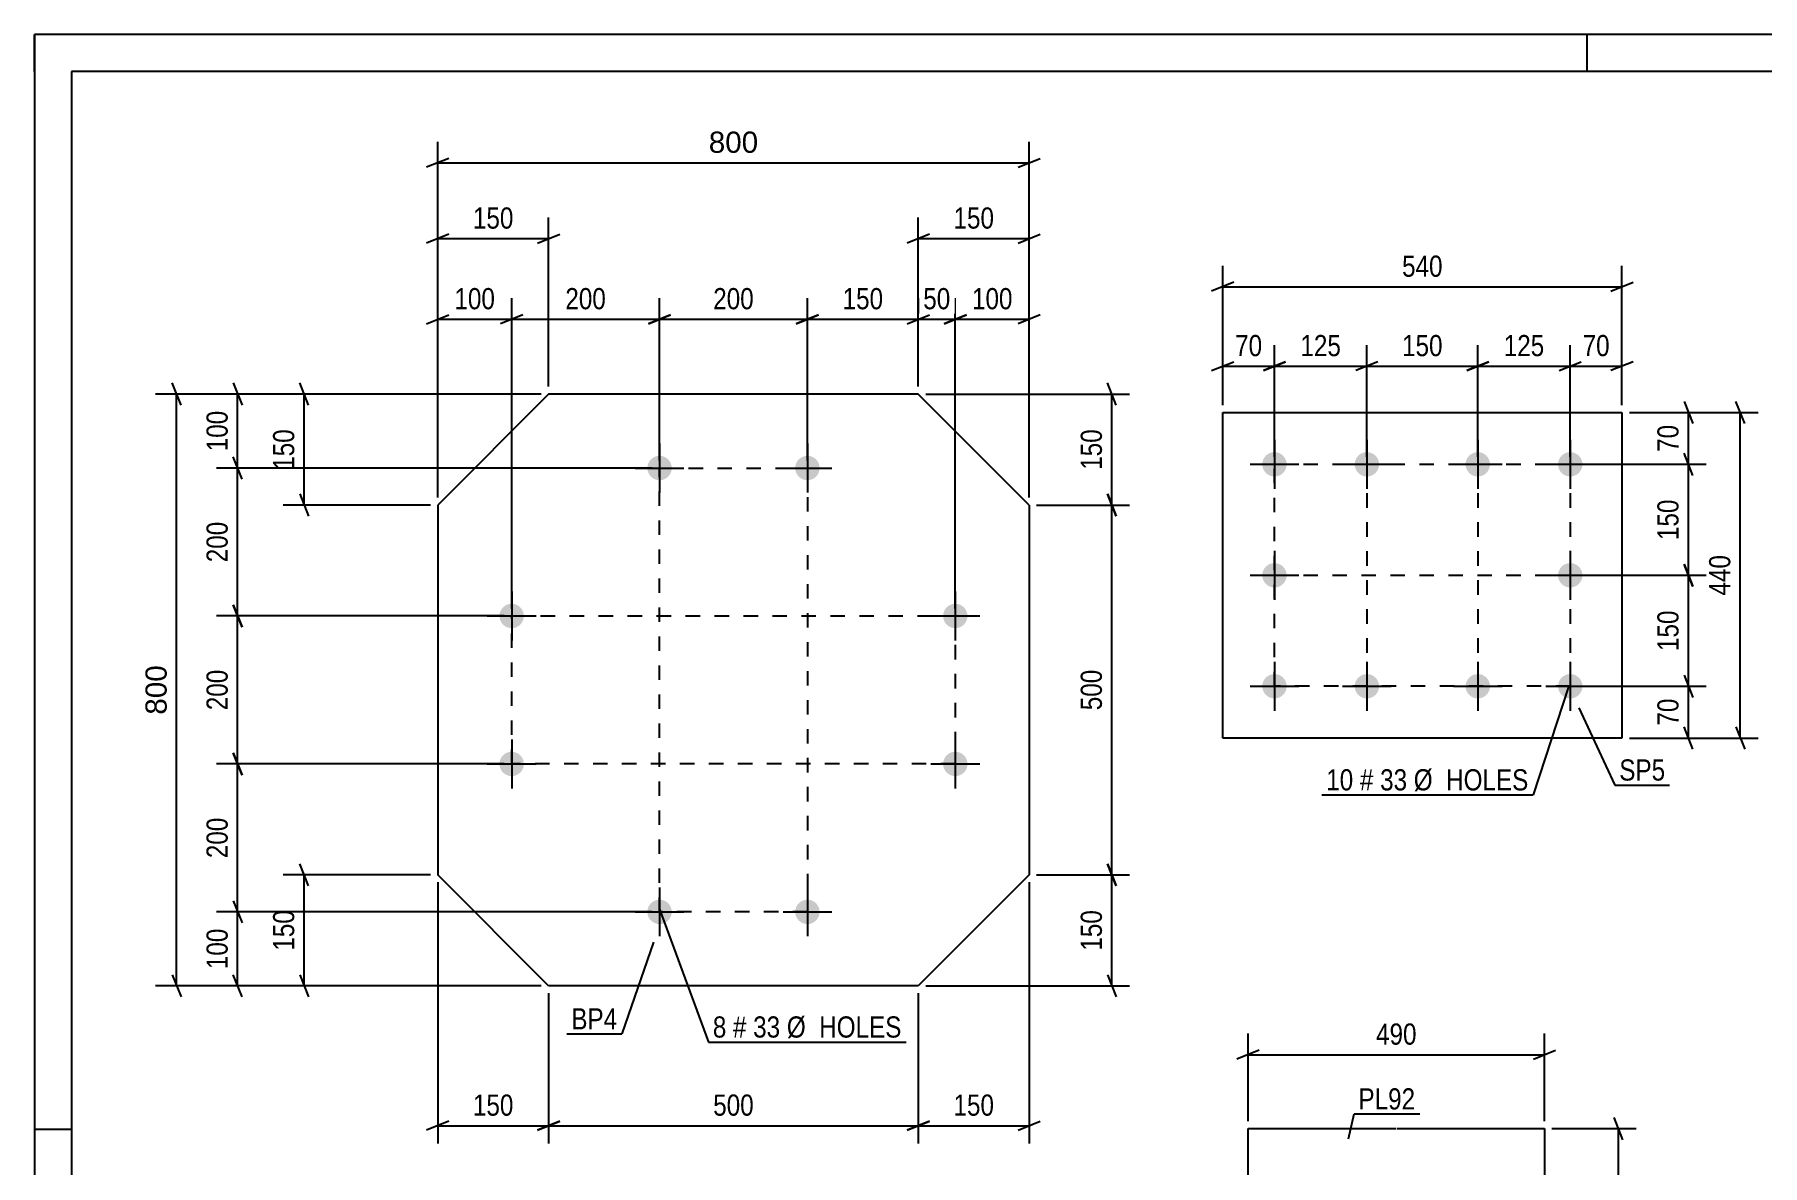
# Model space of a CAD drawing. Header units: millimetres. Extents: x 0 to 420, y 0 to 297.
# Drawn here: x 0 to 233.7, y 144.1 to 297 of the extents above; entities that cross this region are included whole.
import ezdxf

# ---------------------------------------------------------------- set-up
doc = ezdxf.new("R2010")
doc.units = ezdxf.units.MM
doc.linetypes.add('DXK_LINE_DOT2', pattern=[3.9198, 1.9599, -1.9599])
doc.styles.add('Arial', font='ARIAL.TTF', dxfattribs={"height": 0.2})
doc.styles.add('Arial Narrow', font='ARIALN.TTF', dxfattribs={"height": 0.2})

# ---------------------------------------------------------------- blocks, each defined once
blk = doc.blocks.new('Unknown-284877791-1132')
at = {"color": 5, "linetype": 'Continuous'}
for p, q in [((420, 297), (0, 297)), ((0, 297), (0, 0)), ((0, 292), (0, 297)), ((210, 292), (210, 297)), ((415, 292), (5, 292)), ((5, 292), (5, 5)), ((5, 149), (0, 149))]:
    blk.add_line(p, q, dxfattribs=at)
blk = doc.blocks.new('Bolt-284877791-1443 - 1409')
at = {"linetype": 'Continuous'}
for points in [[(84.53, 240.06, -1), (84.53, 236.76, -1)], [(104.53, 240.06, -1), (104.53, 236.76, -1)], [(64.53, 220.06, -1), (64.53, 216.76, -1)], [(124.53, 220.06, -1), (124.53, 216.76, -1)], [(64.53, 200.06, -1), (64.53, 196.76, -1)], [(124.53, 200.06, -1), (124.53, 196.76, -1)], [(84.53, 180.06, -1), (84.53, 176.76, -1)], [(104.53, 180.06, -1), (104.53, 176.76, -1)]]:
    blk.add_hatch(color=1, dxfattribs=at).paths.add_polyline_path(points)
at = {"color": 1, "linetype": 'Continuous'}
for p, q in [((84.53, 241.71), (84.53, 235.11)), ((104.53, 241.71), (104.53, 235.11)), ((81.23, 238.41), (87.83, 238.41)), ((101.23, 238.41), (107.83, 238.41)), ((64.53, 221.71), (64.53, 215.11)), ((124.53, 221.71), (124.53, 215.11)), ((61.23, 218.41), (67.83, 218.41)), ((121.23, 218.41), (127.83, 218.41)), ((64.53, 201.71), (64.53, 195.11)), ((124.53, 201.71), (124.53, 195.11)), ((61.23, 198.41), (67.83, 198.41)), ((121.23, 198.41), (127.83, 198.41)), ((84.53, 181.71), (84.53, 175.11)), ((104.53, 181.71), (104.53, 175.11)), ((81.23, 178.41), (87.83, 178.41)), ((101.23, 178.41), (107.83, 178.41))]:
    blk.add_line(p, q, dxfattribs=at)
blk = doc.blocks.new('Part-284877791-1458 - 1409')
at = {"color": 2, "linetype": 'Continuous'}
for p, q in [((69.53, 248.41), (54.53, 233.41)), ((119.53, 248.41), (69.53, 248.41)), ((134.53, 233.41), (119.53, 248.41)), ((54.53, 233.41), (54.53, 183.41)), ((134.53, 233.41), (134.53, 183.41)), ((69.53, 168.41), (54.53, 183.41)), ((134.53, 183.41), (119.53, 168.41)), ((119.53, 168.41), (69.53, 168.41))]:
    blk.add_line(p, q, dxfattribs=at)
blk = doc.blocks.new('Part-284877791-1939 - 1923')
at = {"color": 2, "linetype": 'Continuous'}
for p, q in [((164.13, 100.11), (164.13, 149.11)), ((164.13, 149.11), (184.13, 149.11)), ((184.23, 149.11), (204.23, 149.11)), ((204.23, 149.11), (204.23, 100.11)), ((184.13, 100.11), (164.13, 100.11)), ((204.23, 100.11), (184.23, 100.11))]:
    blk.add_line(p, q, dxfattribs=at)
blk = doc.blocks.new('Part-284877791-2164 - 2115')
at = {"color": 2, "linetype": 'Continuous'}
for p, q in [((160.7, 201.91), (160.7, 245.91)), ((160.7, 245.91), (214.7, 245.91)), ((214.7, 245.91), (214.7, 201.91)), ((214.7, 201.91), (160.7, 201.91))]:
    blk.add_line(p, q, dxfattribs=at)
blk = doc.blocks.new('Bolt-284877791-2149 - 2115')
at = {"linetype": 'Continuous'}
for points in [[(167.7, 240.56, -1), (167.7, 237.26, -1)], [(180.2, 240.56, -1), (180.2, 237.26, -1)], [(195.2, 240.56, -1), (195.2, 237.26, -1)], [(207.7, 240.56, -1), (207.7, 237.26, -1)], [(167.7, 225.56, -1), (167.7, 222.26, -1)], [(207.7, 225.56, -1), (207.7, 222.26, -1)], [(167.7, 210.56, -1), (167.7, 207.26, -1)], [(180.2, 210.56, -1), (180.2, 207.26, -1)], [(195.2, 210.56, -1), (195.2, 207.26, -1)], [(207.7, 210.56, -1), (207.7, 207.26, -1)]]:
    blk.add_hatch(color=1, dxfattribs=at).paths.add_polyline_path(points)
at = {"color": 1, "linetype": 'Continuous'}
for p, q in [((167.7, 242.21), (167.7, 235.61)), ((180.2, 242.21), (180.2, 235.61)), ((195.2, 242.21), (195.2, 235.61)), ((207.7, 242.21), (207.7, 235.61)), ((164.4, 238.91), (171, 238.91)), ((176.9, 238.91), (183.5, 238.91)), ((191.9, 238.91), (198.5, 238.91)), ((204.4, 238.91), (211, 238.91)), ((167.7, 227.21), (167.7, 220.61)), ((207.7, 227.21), (207.7, 220.61)), ((164.4, 223.91), (171, 223.91)), ((204.4, 223.91), (211, 223.91)), ((167.7, 212.21), (167.7, 205.61)), ((180.2, 212.21), (180.2, 205.61)), ((195.2, 212.21), (195.2, 205.61)), ((207.7, 212.21), (207.7, 205.61)), ((164.4, 208.91), (171, 208.91)), ((176.9, 208.91), (183.5, 208.91)), ((191.9, 208.91), (198.5, 208.91)), ((204.4, 208.91), (211, 208.91))]:
    blk.add_line(p, q, dxfattribs=at)
blk = doc.blocks.new('Rectangle-284877791-1674 - 1409')
at = {"color": 1, "linetype": 'DXK_LINE_DOT2'}
blk.add_lwpolyline([(84.53, 238.41), (104.53, 238.41), (104.53, 178.41), (84.53, 178.41), (84.53, 238.41)], close=True, dxfattribs=at)
blk = doc.blocks.new('Rectangle-284877791-2260 - 2115')
at = {"color": 1, "linetype": 'DXK_LINE_DOT2'}
blk.add_lwpolyline([(167.7, 238.91), (207.7, 238.91), (207.7, 208.91), (167.7, 208.91), (167.7, 238.91)], close=True, dxfattribs=at)
blk = doc.blocks.new('Rectangle-284877791-1663 - 1409')
at = {"color": 1, "linetype": 'DXK_LINE_DOT2'}
blk.add_lwpolyline([(64.53, 218.41), (124.53, 218.41), (124.53, 198.41), (64.53, 198.41), (64.53, 218.41)], close=True, dxfattribs=at)
blk = doc.blocks.new('Line-284877791-2253 - 2115')
at = {"color": 1, "linetype": 'DXK_LINE_DOT2'}
blk.add_line((167.7, 223.91), (207.7, 223.91), dxfattribs=at)
blk = doc.blocks.new('Line-284877791-2246 - 2115')
at = {"color": 1, "linetype": 'DXK_LINE_DOT2'}
blk.add_line((180.2, 238.91), (180.2, 208.91), dxfattribs=at)
blk = doc.blocks.new('Line-284877791-2239 - 2115')
at = {"color": 1, "linetype": 'DXK_LINE_DOT2'}
blk.add_line((195.2, 238.91), (195.2, 208.91), dxfattribs=at)
blk = doc.blocks.new('StraightDimension-284877791-4188 - 1409')
at = {"color": 7, "linetype": 'Continuous'}
for p, q in [((146.31, 231.91), (145.11, 234.91)), ((135.53, 233.41), (148.11, 233.41)), ((145.71, 183.41), (145.71, 233.41)), ((145.11, 184.91), (146.31, 181.91)), ((135.53, 183.41), (148.11, 183.41))]:
    blk.add_line(p, q, dxfattribs=at)
at = {"color": 0}
blk.add_wipeout([(144.96, 211.75), (140.76, 211.75), (140.76, 205.07), (144.96, 205.07)], dxfattribs=at)
at = {"color": 3, "style": 'Arial Narrow'}
blk.add_text('500', height=2.863, rotation=90.0002, dxfattribs=at).set_placement((144.36, 205.67))
blk = doc.blocks.new('StraightDimension-284877791-1506 - 1409')
at = {"color": 7, "linetype": 'Continuous'}
for p, q in [((69.53, 167.41), (69.53, 147.11)), ((119.53, 167.41), (119.53, 147.11)), ((71.03, 150.11), (68.03, 148.91)), ((118.03, 148.91), (121.03, 150.11)), ((69.53, 149.51), (119.53, 149.51))]:
    blk.add_line(p, q, dxfattribs=at)
at = {"color": 0}
blk.add_wipeout([(97.87, 150.26), (97.87, 154.46), (91.19, 154.46), (91.19, 150.26)], dxfattribs=at)
at = {"color": 3, "style": 'Arial Narrow'}
blk.add_text('500', height=2.863, dxfattribs=at).set_placement((91.79, 150.86))
blk = doc.blocks.new('StraightDimension-284877791-1496 - 1409')
at = {"color": 7, "linetype": 'Continuous'}
for p, q in [((54.53, 182.41), (54.53, 147.11)), ((69.53, 167.41), (69.53, 147.11)), ((56.03, 150.11), (53.03, 148.91)), ((68.03, 148.91), (71.03, 150.11)), ((54.53, 149.51), (69.53, 149.51))]:
    blk.add_line(p, q, dxfattribs=at)
at = {"color": 0}
blk.add_wipeout([(65.37, 150.26), (65.37, 154.46), (58.69, 154.46), (58.69, 150.26)], dxfattribs=at)
at = {"color": 3, "style": 'Arial Narrow'}
blk.add_text('150', height=2.863, dxfattribs=at).set_placement((59.29, 150.86))
blk = doc.blocks.new('StraightDimension-284877791-1516 - 1409')
at = {"color": 7, "linetype": 'Continuous'}
for p, q in [((134.53, 182.41), (134.53, 147.11)), ((119.53, 167.41), (119.53, 147.11)), ((121.03, 150.11), (118.03, 148.91)), ((133.03, 148.91), (136.03, 150.11)), ((119.53, 149.51), (134.53, 149.51))]:
    blk.add_line(p, q, dxfattribs=at)
at = {"color": 0}
blk.add_wipeout([(130.37, 150.26), (130.37, 154.46), (123.69, 154.46), (123.69, 150.26)], dxfattribs=at)
at = {"color": 3, "style": 'Arial Narrow'}
blk.add_text('150', height=2.863, dxfattribs=at).set_placement((124.29, 150.86))
blk = doc.blocks.new('StraightDimension-284877791-1529 - 1409')
at = {"color": 7, "linetype": 'Continuous'}
for p, q in [((83.53, 178.41), (24.62, 178.41)), ((26.87, 179.91), (28.07, 176.91)), ((27.47, 168.41), (27.47, 178.41)), ((68.53, 168.41), (24.62, 168.41)), ((28.07, 166.91), (26.87, 169.91))]:
    blk.add_line(p, q, dxfattribs=at)
at = {"color": 0}
blk.add_wipeout([(26.72, 176.75), (22.52, 176.75), (22.52, 170.07), (26.72, 170.07)], dxfattribs=at)
at = {"color": 3, "style": 'Arial Narrow'}
blk.add_text('100', height=2.863, rotation=90.0002, dxfattribs=at).set_placement((26.12, 170.67))
blk = doc.blocks.new('StraightDimension-284877791-1543 - 1409')
at = {"color": 7, "linetype": 'Continuous'}
for p, q in [((68.53, 248.41), (24.62, 248.41)), ((26.87, 249.91), (28.07, 246.91)), ((27.47, 238.41), (27.47, 248.41)), ((83.53, 238.41), (24.62, 238.41)), ((28.07, 236.91), (26.87, 239.91))]:
    blk.add_line(p, q, dxfattribs=at)
at = {"color": 0}
blk.add_wipeout([(26.72, 246.75), (22.52, 246.75), (22.52, 240.07), (26.72, 240.07)], dxfattribs=at)
at = {"color": 3, "style": 'Arial Narrow'}
blk.add_text('100', height=2.863, rotation=90.0002, dxfattribs=at).set_placement((26.12, 240.67))
blk = doc.blocks.new('StraightDimension-284877791-1564 - 1409')
at = {"color": 7, "linetype": 'Continuous'}
for p, q in [((54.53, 234.41), (54.53, 272.27)), ((69.53, 249.41), (69.53, 272.27)), ((56.03, 270.02), (53.03, 268.82)), ((54.53, 269.42), (69.53, 269.42)), ((68.03, 268.82), (71.03, 270.02))]:
    blk.add_line(p, q, dxfattribs=at)
at = {"color": 0}
blk.add_wipeout([(65.37, 270.17), (65.37, 274.37), (58.69, 274.37), (58.69, 270.17)], dxfattribs=at)
at = {"color": 3, "style": 'Arial Narrow'}
blk.add_text('150', height=2.863, dxfattribs=at).set_placement((59.29, 270.77))
blk = doc.blocks.new('StraightDimension-284877791-1585 - 1409')
at = {"color": 7, "linetype": 'Continuous'}
for p, q in [((37.07, 181.91), (35.87, 184.91)), ((53.53, 183.41), (33.62, 183.41)), ((36.47, 168.41), (36.47, 183.41)), ((68.53, 168.41), (33.62, 168.41)), ((35.87, 169.91), (37.07, 166.91))]:
    blk.add_line(p, q, dxfattribs=at)
at = {"color": 0}
blk.add_wipeout([(35.72, 179.25), (31.52, 179.25), (31.52, 172.57), (35.72, 172.57)], dxfattribs=at)
at = {"color": 3, "style": 'Arial Narrow'}
blk.add_text('150', height=2.863, rotation=90.0002, dxfattribs=at).set_placement((35.12, 173.17))
blk = doc.blocks.new('StraightDimension-284877791-5412 - 1409')
at = {"color": 7, "linetype": 'Continuous'}
for p, q in [((64.53, 219.41), (64.53, 261.37)), ((84.53, 239.41), (84.53, 261.37)), ((66.03, 259.12), (63.03, 257.92)), ((64.53, 258.52), (84.53, 258.52)), ((83.03, 257.92), (86.03, 259.12))]:
    blk.add_line(p, q, dxfattribs=at)
at = {"color": 0}
blk.add_wipeout([(77.87, 259.27), (77.87, 263.47), (71.19, 263.47), (71.19, 259.27)], dxfattribs=at)
at = {"color": 3, "style": 'Arial Narrow'}
blk.add_text('200', height=2.863, dxfattribs=at).set_placement((71.79, 259.87))
blk = doc.blocks.new('StraightDimension-284877791-1605 - 1409')
at = {"color": 7, "linetype": 'Continuous'}
for p, q in [((68.53, 248.41), (33.62, 248.41)), ((37.07, 246.91), (35.87, 249.91)), ((36.47, 233.41), (36.47, 248.41)), ((35.87, 234.91), (37.07, 231.91)), ((53.53, 233.41), (33.62, 233.41))]:
    blk.add_line(p, q, dxfattribs=at)
at = {"color": 0}
blk.add_wipeout([(35.72, 244.25), (31.52, 244.25), (31.52, 237.57), (35.72, 237.57)], dxfattribs=at)
at = {"color": 3, "style": 'Arial Narrow'}
blk.add_text('150', height=2.863, rotation=90.0002, dxfattribs=at).set_placement((35.12, 238.17))
blk = doc.blocks.new('StraightDimension-284877791-5397 - 1409')
at = {"color": 7, "linetype": 'Continuous'}
for p, q in [((28.07, 216.91), (26.87, 219.91)), ((63.53, 218.41), (24.62, 218.41)), ((27.47, 198.41), (27.47, 218.41)), ((26.87, 199.91), (28.07, 196.91)), ((63.53, 198.41), (24.62, 198.41))]:
    blk.add_line(p, q, dxfattribs=at)
at = {"color": 0}
blk.add_wipeout([(26.72, 211.75), (22.52, 211.75), (22.52, 205.07), (26.72, 205.07)], dxfattribs=at)
at = {"color": 3, "style": 'Arial Narrow'}
blk.add_text('200', height=2.863, rotation=90.0002, dxfattribs=at).set_placement((26.12, 205.67))
blk = doc.blocks.new('StraightDimension-284877791-3453 - 1409')
at = {"color": 7, "linetype": 'Continuous'}
for p, q in [((68.53, 248.41), (16.37, 248.41)), ((19.82, 246.91), (18.62, 249.91)), ((19.22, 168.41), (19.22, 248.41)), ((68.53, 168.41), (16.37, 168.41)), ((18.62, 169.91), (19.82, 166.91))]:
    blk.add_line(p, q, dxfattribs=at)
at = {"color": 0}
blk.add_wipeout([(18.47, 212.34), (14.27, 212.34), (14.27, 204.47), (18.47, 204.47)], dxfattribs=at)
at = {"color": 3, "style": 'Arial'}
blk.add_text('800', height=2.865, rotation=90.0002, dxfattribs=at).set_placement((17.87, 205.07))
blk = doc.blocks.new('StraightDimension-284877791-4187 - 1409')
at = {"color": 7, "linetype": 'Continuous'}
for p, q in [((120.53, 248.41), (148.11, 248.41)), ((146.31, 246.91), (145.11, 249.91)), ((145.71, 233.41), (145.71, 248.41)), ((145.11, 234.91), (146.31, 231.91)), ((135.53, 233.41), (148.11, 233.41))]:
    blk.add_line(p, q, dxfattribs=at)
at = {"color": 0}
blk.add_wipeout([(144.96, 244.25), (140.76, 244.25), (140.76, 237.57), (144.96, 237.57)], dxfattribs=at)
at = {"color": 3, "style": 'Arial Narrow'}
blk.add_text('150', height=2.863, rotation=90.0002, dxfattribs=at).set_placement((144.36, 238.17))
blk = doc.blocks.new('StraightDimension-284877791-4189 - 1409')
at = {"color": 7, "linetype": 'Continuous'}
for p, q in [((146.31, 181.91), (145.11, 184.91)), ((135.53, 183.41), (148.11, 183.41)), ((145.71, 168.41), (145.71, 183.41)), ((120.53, 168.41), (148.11, 168.41)), ((145.11, 169.91), (146.31, 166.91))]:
    blk.add_line(p, q, dxfattribs=at)
at = {"color": 0}
blk.add_wipeout([(144.96, 179.25), (140.76, 179.25), (140.76, 172.57), (144.96, 172.57)], dxfattribs=at)
at = {"color": 3, "style": 'Arial Narrow'}
blk.add_text('150', height=2.863, rotation=90.0002, dxfattribs=at).set_placement((144.36, 173.17))
blk = doc.blocks.new('StraightDimension-284877791-4218 - 1409')
at = {"color": 7, "linetype": 'Continuous'}
for p, q in [((119.53, 249.41), (119.53, 272.27)), ((134.53, 234.41), (134.53, 272.27)), ((121.03, 270.02), (118.03, 268.82)), ((119.53, 269.42), (134.53, 269.42)), ((133.03, 268.82), (136.03, 270.02))]:
    blk.add_line(p, q, dxfattribs=at)
at = {"color": 0}
blk.add_wipeout([(130.37, 270.17), (130.37, 274.37), (123.69, 274.37), (123.69, 270.17)], dxfattribs=at)
at = {"color": 3, "style": 'Arial Narrow'}
blk.add_text('150', height=2.863, dxfattribs=at).set_placement((124.29, 270.77))
blk = doc.blocks.new('StraightDimension-284877791-5411 - 1409')
at = {"color": 7, "linetype": 'Continuous'}
for p, q in [((84.53, 239.41), (84.53, 261.37)), ((104.53, 239.41), (104.53, 261.37)), ((86.03, 259.12), (83.03, 257.92)), ((84.53, 258.52), (104.53, 258.52)), ((103.03, 257.92), (106.03, 259.12))]:
    blk.add_line(p, q, dxfattribs=at)
at = {"color": 0}
blk.add_wipeout([(97.87, 259.27), (97.87, 263.47), (91.19, 263.47), (91.19, 259.27)], dxfattribs=at)
at = {"color": 3, "style": 'Arial Narrow'}
blk.add_text('200', height=2.863, dxfattribs=at).set_placement((91.79, 259.87))
blk = doc.blocks.new('StraightDimension-284877791-4232 - 1409')
at = {"color": 7, "linetype": 'Continuous'}
for p, q in [((54.53, 234.41), (54.53, 282.52)), ((134.53, 234.41), (134.53, 282.52)), ((56.03, 280.27), (53.03, 279.07)), ((54.53, 279.67), (134.53, 279.67)), ((133.03, 279.07), (136.03, 280.27))]:
    blk.add_line(p, q, dxfattribs=at)
at = {"color": 0}
blk.add_wipeout([(98.47, 280.42), (98.47, 284.62), (90.59, 284.62), (90.59, 280.42)], dxfattribs=at)
at = {"color": 3, "style": 'Arial'}
blk.add_text('800', height=2.865, dxfattribs=at).set_placement((91.19, 281.02))
blk = doc.blocks.new('StraightDimension-284877791-5395 - 1409')
at = {"color": 7, "linetype": 'Continuous'}
for p, q in [((28.07, 196.91), (26.87, 199.91)), ((63.53, 198.41), (24.62, 198.41)), ((27.47, 178.41), (27.47, 198.41)), ((83.53, 178.41), (24.62, 178.41)), ((26.87, 179.91), (28.07, 176.91))]:
    blk.add_line(p, q, dxfattribs=at)
at = {"color": 0}
blk.add_wipeout([(26.72, 191.75), (22.52, 191.75), (22.52, 185.07), (26.72, 185.07)], dxfattribs=at)
at = {"color": 3, "style": 'Arial Narrow'}
blk.add_text('200', height=2.863, rotation=90.0002, dxfattribs=at).set_placement((26.12, 185.67))
blk = doc.blocks.new('StraightDimension-284877791-5399 - 1409')
at = {"color": 7, "linetype": 'Continuous'}
for p, q in [((83.53, 238.41), (24.62, 238.41)), ((28.07, 236.91), (26.87, 239.91)), ((27.47, 218.41), (27.47, 238.41)), ((26.87, 219.91), (28.07, 216.91)), ((63.53, 218.41), (24.62, 218.41))]:
    blk.add_line(p, q, dxfattribs=at)
at = {"color": 0}
blk.add_wipeout([(26.72, 231.75), (22.52, 231.75), (22.52, 225.07), (26.72, 225.07)], dxfattribs=at)
at = {"color": 3, "style": 'Arial Narrow'}
blk.add_text('200', height=2.863, rotation=90.0002, dxfattribs=at).set_placement((26.12, 225.67))
blk = doc.blocks.new('StraightDimension-284877791-5408 - 1409')
at = {"color": 7, "linetype": 'Continuous'}
for p, q in [((124.53, 219.41), (124.53, 261.37)), ((134.53, 234.41), (134.53, 261.37)), ((123.03, 257.92), (126.03, 259.12)), ((124.53, 258.52), (134.53, 258.52)), ((136.03, 259.12), (133.03, 257.92))]:
    blk.add_line(p, q, dxfattribs=at)
at = {"color": 0}
blk.add_wipeout([(132.87, 259.27), (132.87, 263.47), (126.19, 263.47), (126.19, 259.27)], dxfattribs=at)
at = {"color": 3, "style": 'Arial Narrow'}
blk.add_text('100', height=2.863, dxfattribs=at).set_placement((126.79, 259.87))
blk = doc.blocks.new('StraightDimension-284877791-5409 - 1409')
at = {"color": 7, "linetype": 'Continuous'}
for p, q in [((119.53, 249.41), (119.53, 261.37)), ((124.53, 219.41), (124.53, 261.37)), ((118.03, 257.92), (121.03, 259.12)), ((119.53, 258.52), (124.53, 258.52)), ((126.03, 259.12), (123.03, 257.92))]:
    blk.add_line(p, q, dxfattribs=at)
at = {"color": 0}
blk.add_wipeout([(124.46, 259.27), (124.46, 263.47), (119.6, 263.47), (119.6, 259.27)], dxfattribs=at)
at = {"color": 3, "style": 'Arial Narrow'}
blk.add_text('50', height=2.863, dxfattribs=at).set_placement((120.2, 259.87))
blk = doc.blocks.new('StraightDimension-284877791-5410 - 1409')
at = {"color": 7, "linetype": 'Continuous'}
for p, q in [((104.53, 239.41), (104.53, 261.37)), ((119.53, 249.41), (119.53, 261.37)), ((106.03, 259.12), (103.03, 257.92)), ((104.53, 258.52), (119.53, 258.52)), ((118.03, 257.92), (121.03, 259.12))]:
    blk.add_line(p, q, dxfattribs=at)
at = {"color": 0}
blk.add_wipeout([(115.37, 259.27), (115.37, 263.47), (108.69, 263.47), (108.69, 259.27)], dxfattribs=at)
at = {"color": 3, "style": 'Arial Narrow'}
blk.add_text('150', height=2.863, dxfattribs=at).set_placement((109.29, 259.87))
blk = doc.blocks.new('StraightDimension-284877791-5413 - 1409')
at = {"color": 7, "linetype": 'Continuous'}
for p, q in [((54.53, 234.41), (54.53, 261.37)), ((64.53, 219.41), (64.53, 261.37)), ((53.03, 257.92), (56.03, 259.12)), ((54.53, 258.52), (64.53, 258.52)), ((66.03, 259.12), (63.03, 257.92))]:
    blk.add_line(p, q, dxfattribs=at)
at = {"color": 0}
blk.add_wipeout([(62.87, 259.27), (62.87, 263.47), (56.19, 263.47), (56.19, 259.27)], dxfattribs=at)
at = {"color": 3, "style": 'Arial Narrow'}
blk.add_text('100', height=2.863, dxfattribs=at).set_placement((56.79, 259.87))
blk = doc.blocks.new('StraightDimension-284877791-1942 - 1923')
at = {"color": 7, "linetype": 'Continuous'}
for p, q in [((214.83, 147.61), (213.63, 150.61)), ((205.23, 149.11), (216.63, 149.11)), ((214.23, 100.11), (214.23, 149.11)), ((213.63, 101.61), (214.83, 98.61)), ((205.23, 100.11), (216.63, 100.11))]:
    blk.add_line(p, q, dxfattribs=at)
at = {"color": 0}
blk.add_wipeout([(213.48, 127.95), (209.28, 127.95), (209.28, 121.27), (213.48, 121.27)], dxfattribs=at)
at = {"color": 3, "style": 'Arial Narrow'}
blk.add_text('490', height=2.863, rotation=90.0002, dxfattribs=at).set_placement((212.88, 121.87))
blk = doc.blocks.new('StraightDimension-284877791-1953 - 1923')
at = {"color": 7, "linetype": 'Continuous'}
for p, q in [((164.13, 150.11), (164.13, 161.96)), ((204.23, 150.11), (204.23, 161.96)), ((165.63, 159.71), (162.63, 158.51)), ((164.13, 159.11), (204.23, 159.11)), ((202.73, 158.51), (205.73, 159.71))]:
    blk.add_line(p, q, dxfattribs=at)
at = {"color": 0}
blk.add_wipeout([(187.52, 159.86), (187.52, 164.06), (180.84, 164.06), (180.84, 159.86)], dxfattribs=at)
at = {"color": 3, "style": 'Arial Narrow'}
blk.add_text('490', height=2.863, dxfattribs=at).set_placement((181.44, 160.46))
blk = doc.blocks.new('StraightDimension-284877791-2166 - 2115')
at = {"color": 7, "linetype": 'Continuous'}
for p, q in [((160.7, 246.91), (160.7, 265.76)), ((214.7, 246.91), (214.7, 265.76)), ((162.2, 263.51), (159.2, 262.31)), ((160.7, 262.91), (214.7, 262.91)), ((213.2, 262.31), (216.2, 263.51))]:
    blk.add_line(p, q, dxfattribs=at)
at = {"color": 0}
blk.add_wipeout([(191.05, 263.66), (191.05, 267.86), (184.36, 267.86), (184.36, 263.66)], dxfattribs=at)
at = {"color": 3, "style": 'Arial Narrow'}
blk.add_text('540', height=2.863, dxfattribs=at).set_placement((184.96, 264.26))
blk = doc.blocks.new('StraightDimension-284877791-2177 - 2115')
at = {"color": 7, "linetype": 'Continuous'}
for p, q in [((160.7, 246.91), (160.7, 255.03)), ((167.7, 239.91), (167.7, 255.03)), ((159.2, 251.58), (162.2, 252.78)), ((169.2, 252.78), (166.2, 251.58)), ((160.7, 252.18), (167.7, 252.18))]:
    blk.add_line(p, q, dxfattribs=at)
at = {"color": 0}
blk.add_wipeout([(166.63, 252.93), (166.63, 257.13), (161.78, 257.13), (161.78, 252.93)], dxfattribs=at)
at = {"color": 3, "style": 'Arial Narrow'}
blk.add_text('70', height=2.863, dxfattribs=at).set_placement((162.38, 253.53))
blk = doc.blocks.new('StraightDimension-284877791-2193 - 2115')
at = {"color": 7, "linetype": 'Continuous'}
for p, q in [((207.7, 239.91), (207.7, 255.03)), ((214.7, 246.91), (214.7, 255.03)), ((206.2, 251.58), (209.2, 252.78)), ((216.2, 252.78), (213.2, 251.58)), ((207.7, 252.18), (214.7, 252.18))]:
    blk.add_line(p, q, dxfattribs=at)
at = {"color": 0}
blk.add_wipeout([(213.63, 252.93), (213.63, 257.13), (208.78, 257.13), (208.78, 252.93)], dxfattribs=at)
at = {"color": 3, "style": 'Arial Narrow'}
blk.add_text('70', height=2.863, dxfattribs=at).set_placement((209.38, 253.53))
blk = doc.blocks.new('StraightDimension-284877791-5698 - 2115')
at = {"color": 7, "linetype": 'Continuous'}
for p, q in [((167.7, 239.91), (167.7, 255.03)), ((180.2, 239.91), (180.2, 255.03)), ((166.2, 251.58), (169.2, 252.78)), ((181.7, 252.78), (178.7, 251.58)), ((167.7, 252.18), (180.2, 252.18))]:
    blk.add_line(p, q, dxfattribs=at)
at = {"color": 0}
blk.add_wipeout([(177.3, 252.93), (177.3, 257.13), (170.61, 257.13), (170.61, 252.93)], dxfattribs=at)
at = {"color": 3, "style": 'Arial Narrow'}
blk.add_text('125', height=2.863, dxfattribs=at).set_placement((171.21, 253.53))
blk = doc.blocks.new('StraightDimension-284877791-2204 - 2115')
at = {"color": 7, "linetype": 'Continuous'}
for p, q in [((215.7, 245.91), (233.1, 245.91)), ((231.3, 244.41), (230.1, 247.41)), ((230.7, 201.91), (230.7, 245.91)), ((230.1, 203.41), (231.3, 200.41)), ((215.7, 201.91), (233.1, 201.91))]:
    blk.add_line(p, q, dxfattribs=at)
at = {"color": 0}
blk.add_wipeout([(229.95, 227.26), (225.75, 227.26), (225.75, 220.57), (229.95, 220.57)], dxfattribs=at)
at = {"color": 3, "style": 'Arial Narrow'}
blk.add_text('440', height=2.863, rotation=90.0002, dxfattribs=at).set_placement((229.35, 221.17))
blk = doc.blocks.new('StraightDimension-284877791-2215 - 2115')
at = {"color": 7, "linetype": 'Continuous'}
for p, q in [((223.1, 210.41), (224.3, 207.41)), ((208.7, 208.91), (226.1, 208.91)), ((223.7, 201.91), (223.7, 208.91)), ((224.3, 200.41), (223.1, 203.41)), ((215.7, 201.91), (226.1, 201.91))]:
    blk.add_line(p, q, dxfattribs=at)
at = {"color": 0}
blk.add_wipeout([(222.95, 207.84), (218.75, 207.84), (218.75, 202.99), (222.95, 202.99)], dxfattribs=at)
at = {"color": 3, "style": 'Arial Narrow'}
blk.add_text('70', height=2.863, rotation=90.0002, dxfattribs=at).set_placement((222.35, 203.59))
blk = doc.blocks.new('StraightDimension-284877791-2229 - 2115')
at = {"color": 7, "linetype": 'Continuous'}
for p, q in [((215.7, 245.91), (226.1, 245.91)), ((223.1, 247.41), (224.3, 244.41)), ((223.7, 238.91), (223.7, 245.91)), ((208.7, 238.91), (226.1, 238.91)), ((224.3, 237.41), (223.1, 240.41))]:
    blk.add_line(p, q, dxfattribs=at)
at = {"color": 0}
blk.add_wipeout([(222.95, 244.84), (218.75, 244.84), (218.75, 239.99), (222.95, 239.99)], dxfattribs=at)
at = {"color": 3, "style": 'Arial Narrow'}
blk.add_text('70', height=2.863, rotation=90.0002, dxfattribs=at).set_placement((222.35, 240.59))
blk = doc.blocks.new('StraightDimension-284877791-5700 - 2115')
at = {"color": 7, "linetype": 'Continuous'}
for p, q in [((180.2, 239.91), (180.2, 255.03)), ((195.2, 239.91), (195.2, 255.03)), ((181.7, 252.78), (178.7, 251.58)), ((193.7, 251.58), (196.7, 252.78)), ((180.2, 252.18), (195.2, 252.18))]:
    blk.add_line(p, q, dxfattribs=at)
at = {"color": 0}
blk.add_wipeout([(191.05, 252.93), (191.05, 257.13), (184.36, 257.13), (184.36, 252.93)], dxfattribs=at)
at = {"color": 3, "style": 'Arial Narrow'}
blk.add_text('150', height=2.863, dxfattribs=at).set_placement((184.96, 253.53))
blk = doc.blocks.new('StraightDimension-284877791-5702 - 2115')
at = {"color": 7, "linetype": 'Continuous'}
for p, q in [((195.2, 239.91), (195.2, 255.03)), ((207.7, 239.91), (207.7, 255.03)), ((196.7, 252.78), (193.7, 251.58)), ((206.2, 251.58), (209.2, 252.78)), ((195.2, 252.18), (207.7, 252.18))]:
    blk.add_line(p, q, dxfattribs=at)
at = {"color": 0}
blk.add_wipeout([(204.8, 252.93), (204.8, 257.13), (198.11, 257.13), (198.11, 252.93)], dxfattribs=at)
at = {"color": 3, "style": 'Arial Narrow'}
blk.add_text('125', height=2.863, dxfattribs=at).set_placement((198.71, 253.53))
blk = doc.blocks.new('StraightDimension-284877791-5722 - 2115')
at = {"color": 7, "linetype": 'Continuous'}
for p, q in [((224.3, 222.41), (223.1, 225.41)), ((208.7, 223.91), (226.1, 223.91)), ((223.7, 208.91), (223.7, 223.91)), ((223.1, 210.41), (224.3, 207.41)), ((208.7, 208.91), (226.1, 208.91))]:
    blk.add_line(p, q, dxfattribs=at)
at = {"color": 0}
blk.add_wipeout([(222.95, 219.76), (218.75, 219.76), (218.75, 213.07), (222.95, 213.07)], dxfattribs=at)
at = {"color": 3, "style": 'Arial Narrow'}
blk.add_text('150', height=2.863, rotation=90.0002, dxfattribs=at).set_placement((222.35, 213.67))
blk = doc.blocks.new('StraightDimension-284877791-5724 - 2115')
at = {"color": 7, "linetype": 'Continuous'}
for p, q in [((208.7, 238.91), (226.1, 238.91)), ((224.3, 237.41), (223.1, 240.41)), ((223.7, 223.91), (223.7, 238.91)), ((223.1, 225.41), (224.3, 222.41)), ((208.7, 223.91), (226.1, 223.91))]:
    blk.add_line(p, q, dxfattribs=at)
at = {"color": 0}
blk.add_wipeout([(222.95, 234.76), (218.75, 234.76), (218.75, 228.07), (222.95, 228.07)], dxfattribs=at)
at = {"color": 3, "style": 'Arial Narrow'}
blk.add_text('150', height=2.863, rotation=90.0002, dxfattribs=at).set_placement((222.35, 228.67))
blk = doc.blocks.new('Mark-284877791-1439 - 1409')
at = {"color": 0}
blk.add_wipeout([(93.56, 161.42), (93.56, 164.42), (91.74, 164.42), (91.74, 161.42)], dxfattribs=at)
blk.add_wipeout([(93.56, 161.42), (93.56, 164.42), (91.74, 164.42), (91.74, 161.42)], dxfattribs=at)
at = {"color": 7, "linetype": 'Continuous'}
blk.add_line((84.53, 178.77), (91.14, 160.82), dxfattribs=at)
at = {"color": 0}
blk.add_wipeout([(96.29, 161.42), (96.29, 164.42), (94.46, 164.42), (94.46, 161.42)], dxfattribs=at)
blk.add_wipeout([(96.29, 161.42), (96.29, 164.42), (94.46, 164.42), (94.46, 161.42)], dxfattribs=at)
at = {"color": 3, "style": 'Arial Narrow'}
blk.add_text('8', height=2.86, dxfattribs=at).set_placement((91.74, 161.42))
at = {"color": 0}
blk.add_wipeout([(100.85, 161.42), (100.85, 164.42), (97.19, 164.42), (97.19, 161.42)], dxfattribs=at)
blk.add_wipeout([(100.85, 161.42), (100.85, 164.42), (97.19, 164.42), (97.19, 161.42)], dxfattribs=at)
at = {"color": 3, "style": 'Arial Narrow'}
blk.add_text('#', height=2.86, dxfattribs=at).set_placement((94.46, 161.42))
at = {"color": 0}
blk.add_wipeout([(117.28, 161.42), (117.28, 164.42), (101.75, 164.42), (101.75, 161.42)], dxfattribs=at)
blk.add_wipeout([(117.28, 161.42), (117.28, 164.42), (101.75, 164.42), (101.75, 161.42)], dxfattribs=at)
at = {"color": 7, "linetype": 'Continuous'}
blk.add_line((91.14, 160.82), (117.88, 160.82), dxfattribs=at)
at = {"color": 3, "style": 'Arial Narrow'}
for s, p in [('33', (97.19, 161.42)), ('Ø  HOLES', (101.75, 161.42))]:
    blk.add_text(s, height=2.863, dxfattribs=at).set_placement(p)
blk = doc.blocks.new('Mark-284877791-1454 - 1409')
at = {"color": 0}
blk.add_wipeout([(78.81, 162.52), (78.81, 165.52), (72.6, 165.52), (72.6, 162.52)], dxfattribs=at)
blk.add_wipeout([(78.81, 162.52), (78.81, 165.52), (72.6, 165.52), (72.6, 162.52)], dxfattribs=at)
at = {"color": 30, "linetype": 'Continuous'}
for p in [(83.73, 174.32), (72, 161.92)]:
    blk.add_line(p, (79.41, 161.92), dxfattribs=at)
at = {"color": 3, "style": 'Arial Narrow'}
blk.add_text('BP4', height=2.863, dxfattribs=at).set_placement((72.6, 162.52))
blk = doc.blocks.new('Mark-284877791-1935 - 1923')
at = {"color": 0}
blk.add_wipeout([(186.74, 151.7), (186.74, 154.7), (179.06, 154.7), (179.06, 151.7)], dxfattribs=at)
blk.add_wipeout([(186.74, 151.7), (186.74, 154.7), (179.06, 154.7), (179.06, 151.7)], dxfattribs=at)
at = {"color": 30, "linetype": 'Continuous'}
for p, q in [((177.7, 147.74), (178.46, 151.1)), ((178.46, 151.1), (187.34, 151.1))]:
    blk.add_line(p, q, dxfattribs=at)
at = {"color": 3, "style": 'Arial Narrow'}
blk.add_text('PL92', height=2.863, dxfattribs=at).set_placement((179.06, 151.7))
blk = doc.blocks.new('Mark-284877791-2145 - 2115')
at = {"color": 0}
blk.add_wipeout([(178.36, 194.83), (178.36, 197.83), (174.7, 197.83), (174.7, 194.83)], dxfattribs=at)
blk.add_wipeout([(178.36, 194.83), (178.36, 197.83), (174.7, 197.83), (174.7, 194.83)], dxfattribs=at)
blk.add_wipeout([(181.09, 194.83), (181.09, 197.83), (179.26, 197.83), (179.26, 194.83)], dxfattribs=at)
blk.add_wipeout([(181.09, 194.83), (181.09, 197.83), (179.26, 197.83), (179.26, 194.83)], dxfattribs=at)
at = {"color": 3, "style": 'Arial Narrow'}
blk.add_text('10', height=2.863, dxfattribs=at).set_placement((174.7, 194.83))
at = {"color": 0}
blk.add_wipeout([(185.64, 194.83), (185.64, 197.83), (181.99, 197.83), (181.99, 194.83)], dxfattribs=at)
blk.add_wipeout([(185.64, 194.83), (185.64, 197.83), (181.99, 197.83), (181.99, 194.83)], dxfattribs=at)
at = {"color": 3, "style": 'Arial Narrow'}
blk.add_text('#', height=2.86, dxfattribs=at).set_placement((179.26, 194.83))
at = {"color": 0}
blk.add_wipeout([(202.07, 194.83), (202.07, 197.83), (186.54, 197.83), (186.54, 194.83)], dxfattribs=at)
blk.add_wipeout([(202.07, 194.83), (202.07, 197.83), (186.54, 197.83), (186.54, 194.83)], dxfattribs=at)
at = {"color": 7, "linetype": 'Continuous'}
for p in [(207.53, 208.98), (174.1, 194.23)]:
    blk.add_line(p, (202.67, 194.23), dxfattribs=at)
at = {"color": 3, "style": 'Arial Narrow'}
for s, p in [('33', (181.99, 194.83)), ('Ø  HOLES', (186.54, 194.83))]:
    blk.add_text(s, height=2.863, dxfattribs=at).set_placement(p)
blk = doc.blocks.new('Mark-284877791-2160 - 2115')
at = {"color": 0}
blk.add_wipeout([(220.55, 196.16), (220.55, 199.16), (214.34, 199.16), (214.34, 196.16)], dxfattribs=at)
blk.add_wipeout([(220.55, 196.16), (220.55, 199.16), (214.34, 199.16), (214.34, 196.16)], dxfattribs=at)
at = {"color": 30, "linetype": 'Continuous'}
for p, q in [((208.87, 205.99), (213.74, 195.56)), ((213.74, 195.56), (221.15, 195.56))]:
    blk.add_line(p, q, dxfattribs=at)
at = {"color": 3, "style": 'Arial Narrow'}
blk.add_text('SP5', height=2.863, dxfattribs=at).set_placement((214.34, 196.16))

msp = doc.modelspace()

# ---------------------------------------------------------------- block references
for name in ['Unknown-284877791-1132', 'Part-284877791-1458 - 1409', 'Part-284877791-2164 - 2115', 'Bolt-284877791-1443 - 1409', 'Bolt-284877791-2149 - 2115', 'Rectangle-284877791-1674 - 1409', 'Rectangle-284877791-2260 - 2115', 'Line-284877791-2246 - 2115', 'Line-284877791-2239 - 2115', 'Line-284877791-2253 - 2115', 'Rectangle-284877791-1663 - 1409', 'Part-284877791-1939 - 1923']:
    msp.add_blockref(name, (0, 0))

# ---------------------------------------------------------------- next in the draw order: block references
for name in ['StraightDimension-284877791-2166 - 2115', 'StraightDimension-284877791-1543 - 1409', 'StraightDimension-284877791-4188 - 1409', 'Mark-284877791-2145 - 2115', 'StraightDimension-284877791-1506 - 1409', 'StraightDimension-284877791-1942 - 1923']:
    msp.add_blockref(name, (0, 0))

# ---------------------------------------------------------------- next in the draw order: block references
for name in ['StraightDimension-284877791-1564 - 1409', 'StraightDimension-284877791-2177 - 2115', 'StraightDimension-284877791-2193 - 2115', 'StraightDimension-284877791-4187 - 1409', 'StraightDimension-284877791-1496 - 1409', 'StraightDimension-284877791-1516 - 1409', 'StraightDimension-284877791-1953 - 1923']:
    msp.add_blockref(name, (0, 0))

# ---------------------------------------------------------------- next in the draw order: block references
for name in ['StraightDimension-284877791-4218 - 1409', 'StraightDimension-284877791-5412 - 1409', 'StraightDimension-284877791-5698 - 2115', 'StraightDimension-284877791-2204 - 2115', 'StraightDimension-284877791-4189 - 1409', 'StraightDimension-284877791-1529 - 1409', 'Mark-284877791-1935 - 1923']:
    msp.add_blockref(name, (0, 0))

# ---------------------------------------------------------------- next in the draw order: block references
for name in ['StraightDimension-284877791-5411 - 1409', 'StraightDimension-284877791-5700 - 2115', 'StraightDimension-284877791-1605 - 1409', 'StraightDimension-284877791-2229 - 2115', 'StraightDimension-284877791-5397 - 1409', 'StraightDimension-284877791-2215 - 2115', 'StraightDimension-284877791-1585 - 1409']:
    msp.add_blockref(name, (0, 0))

# ---------------------------------------------------------------- next in the draw order: block references
for name in ['StraightDimension-284877791-5702 - 2115', 'StraightDimension-284877791-3453 - 1409', 'StraightDimension-284877791-5722 - 2115', 'Mark-284877791-2160 - 2115']:
    msp.add_blockref(name, (0, 0))

# ---------------------------------------------------------------- next in the draw order: block references
for name in ['StraightDimension-284877791-4232 - 1409', 'StraightDimension-284877791-5724 - 2115', 'StraightDimension-284877791-5395 - 1409']:
    msp.add_blockref(name, (0, 0))

# ---------------------------------------------------------------- next in the draw order: block references
for name in ['StraightDimension-284877791-5408 - 1409', 'StraightDimension-284877791-5399 - 1409', 'Mark-284877791-1439 - 1409']:
    msp.add_blockref(name, (0, 0))

# ---------------------------------------------------------------- next in the draw order: block references
for name in ['StraightDimension-284877791-5413 - 1409', 'StraightDimension-284877791-5409 - 1409', 'Mark-284877791-1454 - 1409']:
    msp.add_blockref(name, (0, 0))

# ---------------------------------------------------------------- next in the draw order: block references
msp.add_blockref('StraightDimension-284877791-5410 - 1409', (0, 0))

doc.saveas('drawing.dxf')
